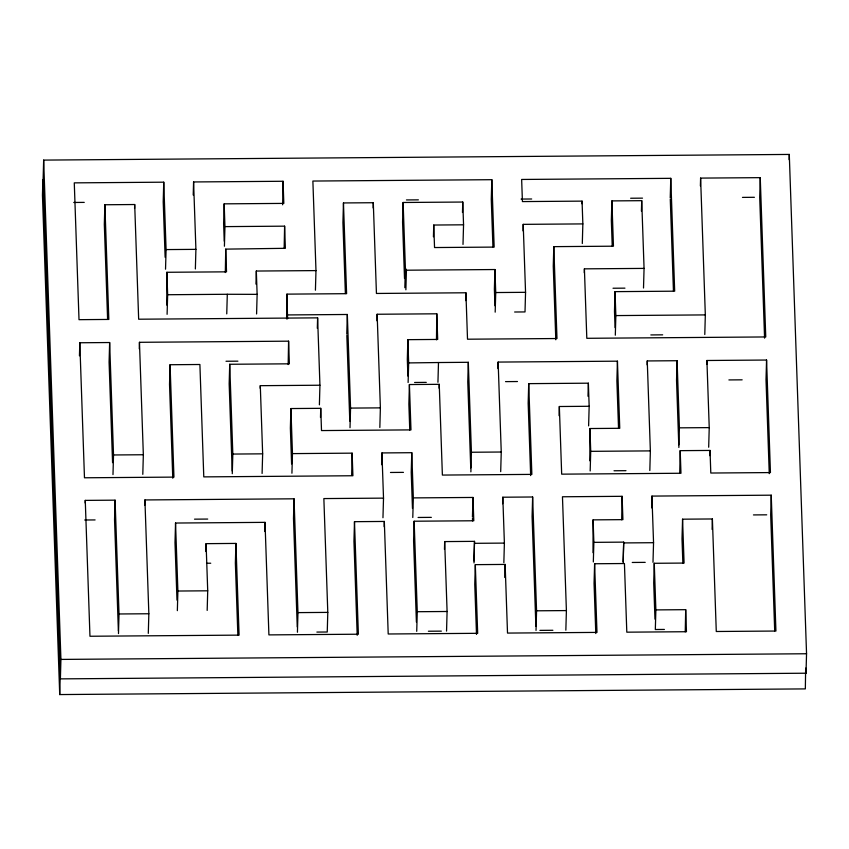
<?xml version="1.0" encoding="UTF-8"?>
<svg xmlns="http://www.w3.org/2000/svg" width="849" height="849" viewBox="0 0 849 849"><rect width="100%" height="100%" fill="white"/><g stroke="black" fill="none" stroke-linecap="round" stroke-linejoin="round"><path stroke-width="1.27" d="M805.818 668.067L805.998 673.363L806.55 653.751L789.283 154.433L43.66 160.1L43.108 179.701L59.971 667.102M59.717 694.567L60.162 678.882L42.885 179.564L42.45 195.249L59.717 694.567L805.34 688.9L805.637 669.245M43.66 160.1L60.926 659.418L60.385 679.02L60.247 675.051M79.445 355.827L79.806 342.763L109.638 342.529L113.522 454.968L112.981 474.58M85.187 503.011L85.261 500.39L115.082 500.167L119.019 613.976L118.478 633.587M319.394 404.835L319.935 385.223L317.611 317.855L138.663 319.213L134.694 204.524L104.873 204.758L104.321 224.359L107.6 319.277M109.638 342.529L109.086 362.141L112.567 462.673M115.082 500.167L114.541 519.779L118.382 630.945M134.588 208.451L134.694 204.524M139.278 348.843L139.459 342.306L288.586 341.171L289.371 363.818L229.718 364.274L229.166 383.886L232.18 471.025M142.802 474.347L143.343 454.746L139.459 342.306M144.765 505.166L144.914 499.944L294.041 498.809L297.967 612.617L297.426 632.229M148.299 633.365L148.851 613.753L144.914 499.944M104.873 204.758L108.831 319.436L79.01 319.67L74.277 182.864L163.751 182.185L163.21 201.786L165.131 257.3M165.534 269.197L166.086 249.585L163.751 182.185M224.412 246.231L224.953 226.619L284.606 226.163L285.37 248.311L225.738 249.128L226.524 271.839L166.871 272.285L166.775 305.099M167.094 314.332L167.646 294.73L166.871 272.285M291.929 473.222L292.47 453.61L352.123 453.154L352.908 475.748L203.781 476.883L199.897 364.497L170.065 364.73L169.524 384.332L172.772 478.199M664.396 629.438L655.322 629.512L655.874 609.9L685.695 609.678L686.459 631.72L626.806 632.176L624.429 563.524L594.608 563.747L596.985 632.399L507.511 633.078L505.134 564.426L475.313 564.649L477.679 633.312L388.205 633.991L384.321 521.445L354.489 521.679L358.384 634.214L268.91 634.893L265.015 522.358L175.541 523.037L175 542.649L176.985 600.179M177.345 610.643L177.897 591.031L175.541 523.037M193.211 195.026L193.583 181.951L283.057 181.272L283.821 203.399L224.168 203.845L223.616 223.457L224.232 241.169M195.366 268.963L195.907 249.362L193.583 181.951M205.872 551.5L206.084 543.657L235.916 543.424L239.089 635.126L89.962 636.251L85.261 500.39M207.177 610.42L207.718 590.808L206.084 543.657M225.738 249.128L225.314 272.529M226.747 313.886L227.299 294.274L257.13 294.359L256.589 313.971M232.276 473.668L232.828 454.066L229.718 364.274M235.916 543.424L235.364 563.036L237.858 635.084M255.963 284.118L256.324 271.043L315.977 270.598L312.878 181.049L491.826 179.691L494.16 247.091L434.539 247.547L433.754 225.038L463.554 224.805L462.769 202.041L403.116 202.487L402.575 222.098L404.517 278.514M260.219 388.29L260.293 385.679L319.935 385.223M262.097 473.445L262.649 453.833L260.293 385.679M264.761 531.506L265.015 522.358M283.057 181.272L282.643 204.789M284.606 226.163L284.15 248.386M643.51 288.002L644.062 268.401L641.717 200.672L611.896 200.905L613.456 246.189L553.803 246.645L556.986 338.528L467.512 339.207L465.91 292.778L376.436 293.457L373.295 202.72L343.463 202.943L346.604 293.68L286.951 294.136L286.591 318.937M287.567 318.863L286.951 294.136M288.586 341.171L288.161 364.55M588.612 425.89L589.164 406.278L588.368 383.186L528.715 383.642L531.856 474.389L442.382 475.069L439.241 384.321L409.409 384.544L410.98 429.891L321.506 430.57L320.742 408.327L290.91 408.549L290.369 428.161L291.6 463.936M294.041 498.809L293.489 518.41L297.246 626.933M315.425 290.199L315.977 270.598M317.314 328.308L317.611 317.855M320.487 417.475L320.742 408.327M412.784 517.508L413.336 497.896L411.776 452.697L381.944 452.931L383.515 498.13L323.862 498.575L327.799 612.394L327.247 632.006L316.879 632.081M343.463 202.943L342.922 222.555L345.373 293.563M346.774 334.092L347.326 314.48L287.673 314.937M350.011 427.705L350.563 408.093L347.326 314.48M352.123 453.154L351.666 475.27M354.489 521.679L353.948 541.28L357.196 635.285M373.146 207.941L373.295 202.72M376.967 320.795L377.147 314.257L436.8 313.801L437.691 339.441L407.86 339.664L407.318 359.276L407.891 376.065M379.843 427.482L380.384 407.87L377.147 314.257M381.615 464.69L381.944 452.931M382.963 517.731L383.515 498.13M384.173 526.677L384.321 521.445M404.835 287.705L405.387 268.093L403.116 202.487M405.875 289.817L406.427 270.205L405.387 268.093M408.114 382.517L408.666 362.916L407.86 339.664M409.409 384.544L408.868 404.156L409.759 430.061M411.776 452.697L411.224 472.309L412.476 508.466M413.336 497.896L472.989 497.45L473.795 520.766L414.142 521.222L413.59 540.834L416.403 622.137M416.721 631.327L417.273 611.715L414.142 521.222M433.425 236.797L433.754 225.038M436.8 313.801L436.471 339.823M437.946 382.294L438.487 362.534L468.308 362.3L471.418 452.252L470.877 471.853M439.135 388.237L439.241 384.321M444.462 549.43L444.674 541.588L474.506 541.354L474.029 562.929M446.553 631.094L447.094 611.492L444.674 541.588M462.472 212.494L462.769 202.041M463.002 244.416L463.554 224.805M465.687 300.62L465.91 292.778M468.308 362.3L467.767 381.912L470.739 467.884M472.437 517.052L472.989 497.45M473.954 560.966L474.506 541.354M475.313 564.649L474.761 584.261L476.501 634.436M491.826 179.691L491.274 199.303L492.929 246.879M406.427 270.205L494.935 269.536L494.383 289.138L494.956 305.757M495.179 312.156L495.731 292.544L494.935 269.536M497.949 368.615L498.14 362.077L617.435 361.175L619.759 428.299L589.928 428.533L589.822 460.816M500.698 471.63L501.25 452.018L498.14 362.077M502.629 503.754L502.81 497.217L532.631 496.994L536.568 610.802L536.027 630.414M503.85 562.696L504.391 543.095L502.81 497.217M504.773 577.5L505.134 564.426M523.026 230.886L523.207 224.359L582.849 223.903L582.064 201.128L522.422 201.584L521.647 179.457L670.774 178.332L674.679 291.186L615.026 291.642L614.485 311.243L615.047 327.629M523.207 224.359L525.552 292.321L525.011 311.933L514.632 312.007M528.715 383.642L528.163 403.243L530.667 475.578M532.631 496.994L532.09 516.606L535.889 626.445M553.803 246.645L553.261 266.246L555.798 339.759M559.077 415.66L559.342 406.512L589.164 406.278M565.848 630.191L566.4 610.58L562.462 496.771L622.105 496.315L622.911 519.641L593.09 519.864L593.005 552.699M581.99 203.739L582.064 201.128M582.308 243.514L582.849 223.903M584.303 272.773L584.409 268.846L644.062 268.401M587.996 396.26L588.368 383.186M590.172 470.951L590.724 451.339L589.928 428.533M593.324 561.964L593.865 542.352L593.09 519.864M594.608 563.747L594.056 583.359L595.796 633.524M611.896 200.905L611.344 220.507L612.235 246.39M615.313 335.196L615.854 315.584L615.026 291.642M617.435 361.175L616.883 380.776L618.528 428.161M622.105 496.315L621.691 519.811M623.145 561.741L623.697 542.129L593.865 542.352M623.177 562.537L623.697 542.129M641.419 211.136L641.717 200.672M647.15 364.868L647.256 360.942L677.088 360.719L679.402 427.843L678.86 447.455M649.825 470.495L650.366 450.893L647.256 360.942M651.608 507.851L651.936 496.092L771.232 495.179L775.933 631.04L716.28 631.497L712.385 518.962L682.564 519.185L682.012 538.797L682.861 563.311M652.998 562.314L653.55 542.702L651.936 496.092M682.564 519.185L684.082 563.067L654.261 563.29L653.709 582.902L654.961 619.154M670.232 197.934L670.774 178.332M677.088 360.719L676.536 380.331L678.765 444.823M706.803 364.412L706.909 360.496L766.562 360.04L770.446 472.575L710.804 473.031L710.019 450.437L680.198 450.66L679.731 472.776M685.695 609.678L685.239 631.879M700.383 185.942L700.605 178.099L760.248 177.653L765.756 336.947L586.808 338.305L584.409 268.846M704.787 334.517L705.328 314.905L700.605 178.099M708.682 447.232L709.233 427.62L706.909 360.496M709.87 455.669L710.019 450.437M712.099 529.415L712.385 518.962M760.248 177.653L759.706 197.255L764.578 338.125M766.562 360.04L766.01 379.652L769.258 473.646M771.232 495.179L770.68 514.791L774.702 630.871M789.135 159.665L789.283 154.433M73.736 202.465L84.253 202.391M406.448 199.94L418.377 199.855M521.106 199.069L531.665 198.995M630.637 198.242L642.513 198.146M742.472 197.393L754.4 197.297M166.086 249.585L195.907 249.362M613.02 288.236L624.949 288.151M167.646 294.73L227.299 294.274M495.731 292.544L525.552 292.321M615.854 315.584L705.328 314.905M650.833 334.931L662.676 334.835M226.014 361.25L237.89 361.165M408.666 362.916L438.487 362.534M505.537 381.626L517.466 381.53M728.898 379.928L742.153 379.832M414.599 382.474L426.272 382.379M350.563 408.093L380.384 407.87M679.402 427.843L709.233 427.62M113.522 454.968L143.343 454.746M232.828 454.066L262.649 453.833M471.418 452.252L501.25 452.018M590.724 451.339L650.366 450.893M390.476 472.469L403.445 472.373M614.029 470.771L625.968 470.675M84.72 520.002L95.088 519.928M194.517 519.163L207.708 519.068M418.09 517.466L431.345 517.37M753.456 514.918L766.711 514.823M474.57 543.318L504.391 543.095M623.718 542.925L653.55 542.702M206.838 563.248L210.732 563.227M632.25 562.462L645.219 562.367M177.897 591.031L207.718 590.808M119.019 613.976L148.851 613.753M297.967 612.617L327.799 612.394M417.273 611.715L447.094 611.492M536.568 610.802L566.4 610.58M428.395 631.231L441.363 631.136M539.911 630.383L552.879 630.287M60.926 659.418L806.55 653.751M60.162 678.882L805.775 673.215M680.198 450.66L680.972 473.254L561.677 474.156L559.342 406.512M670.275 199.25L673.448 291.111M654.261 563.29L655.874 609.9M472.479 518.346L472.575 520.946M346.827 335.408L349.788 421.115M290.91 408.549L292.47 453.61M256.324 271.043L257.13 294.359M224.168 203.845L224.953 226.619M170.065 364.73L173.949 477.106L84.475 477.785L79.806 342.763"/></g></svg>
